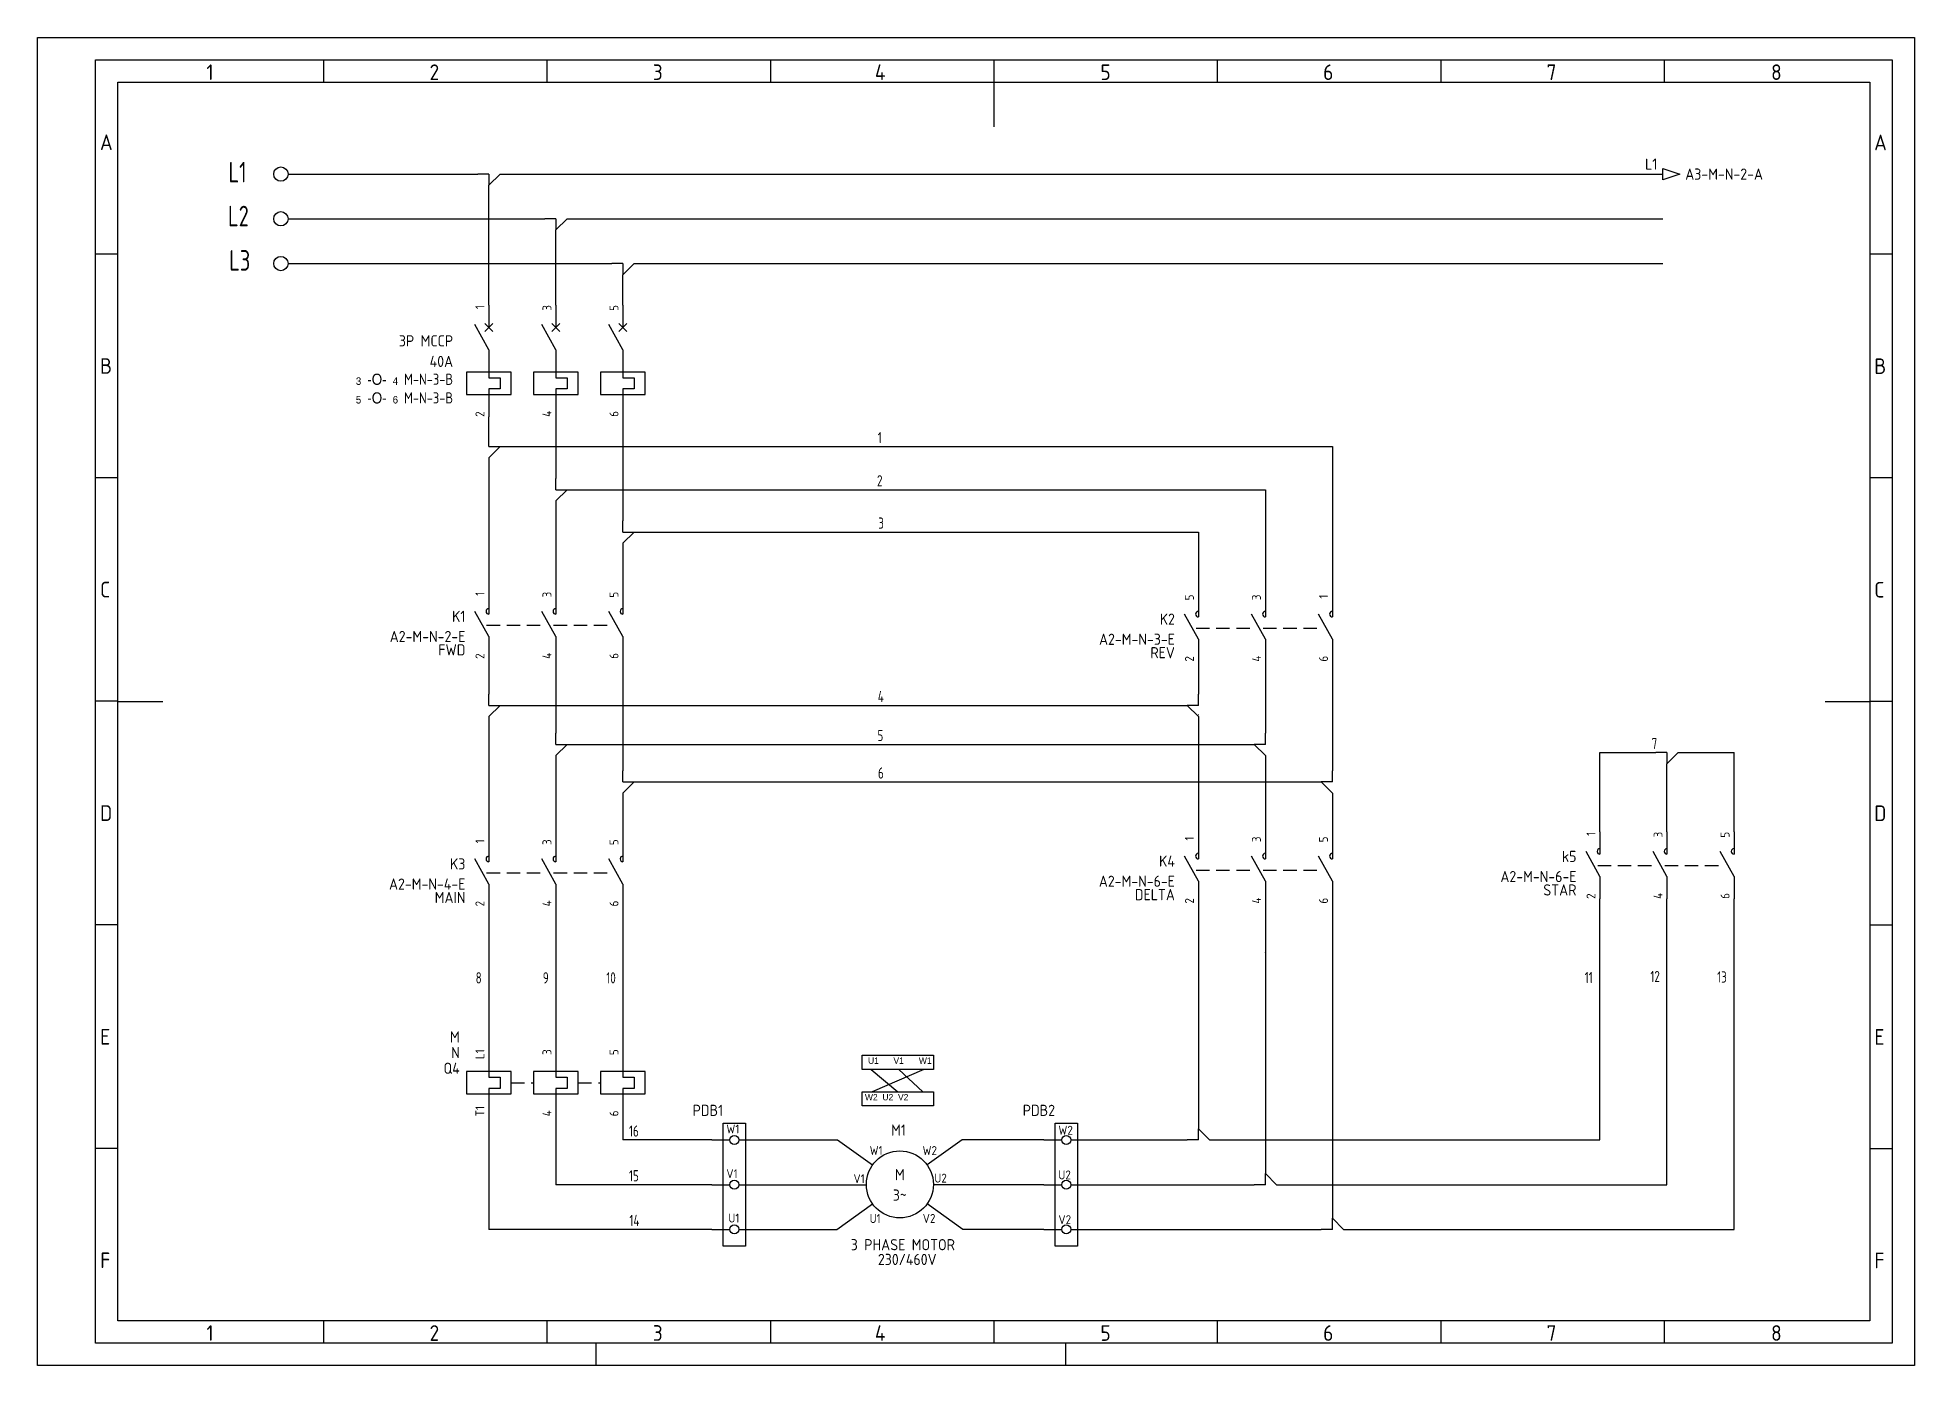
# Model space of a CAD drawing. Header units: millimetres. Extents: x 0 to 420, y 0 to 297.
import ezdxf
from ezdxf.enums import TextEntityAlignment as Align

# ---------------------------------------------------------------- set-up
doc = ezdxf.new("R2010")
doc.units = ezdxf.units.MM
doc.header["$LTSCALE"] = 6
doc.linetypes.add('DASHED', pattern=[0.75, 0.5, -0.25])
for name, color, linetype in [('035', 5, 'Continuous'), ('07', 7, 'Continuous'), ('DESC', 1, 'Continuous'), ('DESCCHILD', 20, 'Continuous'), ('LINK', 9, 'DASHED'), ('LOC', 8, 'Continuous'), ('MISC', 2, 'Continuous'), ('RED_2.5mm^2', 1, 'Continuous'), ('SYMS', 7, 'Continuous'), ('TAGS', 51, 'Continuous'), ('TERMS', 4, 'Continuous'), ('WIREFIXED', 130, 'Continuous'), ('WIRENO', 70, 'Continuous'), ('WIREREF', 61, 'Continuous'), ('XREF', 7, 'Continuous'), ('XREFCHILD', 134, 'Continuous')]:
    doc.layers.add(name, color=color, linetype=linetype)
doc.styles.add('ISO Proportional', font='isocp.shx')
doc.styles.add('WD_IEC', font='isocp2.shx', dxfattribs={"width": 0.9, "height": 4})

# ---------------------------------------------------------------- blocks, each defined once
blk = doc.blocks.new('IEC_border_a3')
at = {"layer": '035'}
for p, q in [((64, 292), (64, 287)), ((114, 292), (114, 287)), ((164, 292), (164, 287)), ((214, 292), (214, 287)), ((264, 292), (264, 287)), ((314, 292), (314, 287)), ((364, 292), (364, 287)), ((17.97, 248.58), (12.98, 248.58)), ((414.97, 248.54), (409.98, 248.54)), ((17.98, 198.54), (13, 198.54)), ((414.98, 198.5), (410, 198.5)), ((17.98, 148.54), (13, 148.54)), ((414.98, 148.5), (410, 148.5)), ((17.98, 98.54), (13, 98.54)), ((414.98, 98.5), (410, 98.5)), ((18, 48.5), (13.02, 48.5)), ((415, 48.46), (410.02, 48.46)), ((64, 10), (64, 5)), ((114, 10), (114, 5)), ((164, 10), (164, 5)), ((214, 10), (214, 5)), ((264, 10), (264, 5)), ((314, 10), (314, 5)), ((364, 10), (364, 5)), ((125, 0), (125, 5)), ((230, 5), (230, 0))]:
    blk.add_line(p, q, dxfattribs=at)
for points in [[(0, 297), (420, 297), (420, 0), (0, 0)], [(18, 287), (410, 287), (410, 10), (18, 10)]]:
    blk.add_lwpolyline(points, close=True, dxfattribs=at)
at = {"layer": '07'}
for p, q in [((214, 287), (214, 277)), ((18, 148.5), (28, 148.5)), ((400, 148.5), (410, 148.5))]:
    blk.add_line(p, q, dxfattribs=at)
blk.add_lwpolyline([(13, 292), (415, 292), (415, 5), (13, 5)], close=True, dxfattribs=at)
at = {"layer": '035', "style": 'ISO Proportional'}
for s, p in [('1', (37.81, 287.5)), ('2', (87.73, 287.5)), ('3', (137.68, 287.5)), ('4', (187.38, 287.5)), ('5', (237.84, 287.5)), ('6', (287.69, 287.5)), ('7', (337.67, 287.5)), ('8', (387.92, 287.5)), ('A', (13.98, 271.83)), ('A', (410.98, 271.79)), ('B', (14, 221.79)), ('B', (411, 221.75)), ('C', (14, 171.79)), ('C', (411, 171.75)), ('D', (14, 121.79)), ('D', (411, 121.75)), ('E', (14.02, 71.75)), ('E', (411.02, 71.72)), ('F', (14.02, 21.75)), ('F', (411.02, 21.72)), ('1', (37.81, 5.5)), ('2', (87.73, 5.5)), ('3', (137.68, 5.5)), ('4', (187.38, 5.5)), ('5', (237.84, 5.5)), ('6', (287.69, 5.5)), ('7', (337.67, 5.5)), ('8', (387.92, 5.5))]:
    blk.add_text(s, height=3.5, dxfattribs=at).set_placement(p)
blk = doc.blocks.new('VOL1')
for p, q in [((0, 7.5), (0, 1.25)), ((-5, 2.5), (-5, -2.5)), ((5, 2.5), (-5, 2.5)), ((0, 1.25), (2.5, 1.25)), ((2.5, 1.25), (2.5, -1.25)), ((5, -2.5), (5, 2.5)), ((-5, -2.5), (5, -2.5)), ((0, -1.25), (0, -7.5)), ((2.5, -1.25), (0, -1.25))]:
    blk.add_line(p, q)
at = {"style": 'WD_IEC'}
for tag, p in [('INST', (-6.5, 9)), ('TAG1', (-6.5, 2)), ('LOC', (-6.5, 5.5)), ('RATING1', (-6.5, -2.5)), ('XREF', (-6.5, -6.5)), ('DESC1', (-6.5, -10.35)), ('DESC2', (-6.5, -13.85)), ('DESC3', (-6.5, -17.35))]:
    blk.add_attdef(tag, text='', height=2.5, dxfattribs=at).set_placement(p, align=Align.RIGHT)
blk.add_attdef('TERM01', text='', height=2, rotation=90, dxfattribs=at).set_placement((-1, 7.5), align=Align.RIGHT)
at = {"style": 'WD_IEC', "flags": 1}
for tag, p, height in [('X2TERM01', (0, 7.5), 0.32), ('MFG', (2.75, 6.5), 1.5), ('CAT', (2.75, 4), 1.5), ('X4LINK', (-5, 0), 0.32), ('X1LINK', (5, 0), 0.32), ('ASSYCODE', (1, -4), 1), ('X8TERM02', (0, -7.5), 0.32), ('FAMILY', (1, -5.5), 1), ('CATDESC', (1, -7), 1)]:
    blk.add_attdef(tag, p, '', height=height, dxfattribs=at)
at = {"style": 'WD_IEC'}
blk.add_attdef('TERM02', (-1, -7.5), '', height=2, rotation=90, dxfattribs=at)
blk = doc.blocks.new('VOL2')
for p, q in [((0, 7.5), (0, 1.25)), ((-5, 2.5), (-5, -2.5)), ((5, 2.5), (-5, 2.5)), ((0, 1.25), (2.5, 1.25)), ((2.5, 1.25), (2.5, -1.25)), ((5, -2.5), (5, 2.5)), ((-5, -2.5), (5, -2.5)), ((0, -1.25), (0, -7.5)), ((2.5, -1.25), (0, -1.25))]:
    blk.add_line(p, q)
at = {"style": 'WD_IEC'}
for tag, p in [('INST', (-6.5, 9)), ('TAG2', (-6.5, 2)), ('LOC', (-6.5, 5.5)), ('RATING1', (-6.5, -2.5)), ('XREF', (-6.5, -6.5)), ('DESC1', (-6.5, -10.35)), ('DESC2', (-6.5, -13.85)), ('DESC3', (-6.5, -17.35))]:
    blk.add_attdef(tag, text='', height=2.5, dxfattribs=at).set_placement(p, align=Align.RIGHT)
blk.add_attdef('TERM01', text='', height=2, rotation=90, dxfattribs=at).set_placement((-1, 7.5), align=Align.RIGHT)
at = {"style": 'WD_IEC', "flags": 1}
for tag, p, height in [('X2TERM01', (0, 7.5), 0.32), ('X4LINK', (-5, 0), 0.32), ('X1LINK', (5, 0), 0.32), ('X8TERM02', (0, -7.5), 0.32), ('FAMILY', (1, -5.5), 1)]:
    blk.add_attdef(tag, p, '', height=height, dxfattribs=at)
at = {"style": 'WD_IEC'}
blk.add_attdef('TERM02', (-1, -7.5), '', height=2, rotation=90, dxfattribs=at)
blk = doc.blocks.new('VCB11TH')
for p, q in [((0, 7.5), (0, 2.5)), ((0, -2.5), (-3.12, 3.12)), ((-0.88, 3.38), (0.88, 1.62)), ((-0.88, 1.62), (0.88, 3.38)), ((0, -2.5), (0, -8.75)), ((0, -8.75), (2.5, -8.75)), ((0, -11.25), (0, -12.5)), ((2.5, -11.25), (0, -11.25)), ((0, -12.5), (0, -17.5)), ((2.5, -8.75), (2.5, -11.25))]:
    blk.add_line(p, q)
blk.add_lwpolyline([(-5, -7.5), (-5, -12.5), (5, -12.5), (5, -7.5)], close=True)
at = {"style": 'WD_IEC'}
for tag, p in [('INST', (-8, 5.25)), ('LOC', (-8, 1.75)), ('TAG1', (-8, -1.75)), ('RATING1', (-8, -6.35)), ('DESC1', (-8, -14.35)), ('DESC2', (-8, -17.85)), ('DESC3', (-8, -21.35))]:
    blk.add_attdef(tag, text='', height=2.5, dxfattribs=at).set_placement(p, align=Align.RIGHT)
blk.add_attdef('TERM01', text='', height=2, rotation=90, dxfattribs=at).set_placement((-1, 7.5), align=Align.RIGHT)
at = {"style": 'WD_IEC', "flags": 1}
for tag, p, height in [('X2TERM01', (0, 7.5), 0.32), ('MFG', (2.75, 6.5), 1.5), ('CAT', (2.75, 4), 1.5), ('X4LINK', (-2, 0), 0.32), ('X1LINK', (-0.5, 0), 0.32), ('COMMON', (-3.75, -8.75), 1), ('ASSYCODE', (1, -14), 1), ('FAMILY', (1, -15.5), 1), ('CATDESC', (1, -17), 1), ('X8TERM02', (0, -17.5), 0.32)]:
    blk.add_attdef(tag, p, '', height=height, dxfattribs=at)
at = {"lineweight": 15, "style": 'WD_IEC'}
blk.add_attdef('XREF', text='', height=2.5, dxfattribs=at).set_placement((-8, -10.35), align=Align.RIGHT)
at = {"style": 'WD_IEC'}
blk.add_attdef('TERM02', (-1, -17.5), '', height=2, rotation=90, dxfattribs=at)
blk = doc.blocks.new('VCB21TH')
for p, q in [((0, 7.5), (0, 2.5)), ((0, -2.5), (-3.12, 3.12)), ((-0.88, 3.38), (0.88, 1.62)), ((-0.88, 1.62), (0.88, 3.38)), ((0, -2.5), (0, -8.75)), ((0, -8.75), (2.5, -8.75)), ((0, -11.25), (0, -12.5)), ((2.5, -11.25), (0, -11.25)), ((0, -12.5), (0, -17.5)), ((2.5, -8.75), (2.5, -11.25))]:
    blk.add_line(p, q)
blk.add_lwpolyline([(-5, -7.5), (-5, -12.5), (5, -12.5), (5, -7.5)], close=True)
at = {"style": 'WD_IEC'}
for tag, p in [('INST', (-8, 5.25)), ('LOC', (-8, 1.75)), ('TAG2', (-8, -1.75)), ('DESC1', (-8, -14.35)), ('DESC2', (-8, -17.85)), ('DESC3', (-8, -21.35))]:
    blk.add_attdef(tag, text='', height=2.5, dxfattribs=at).set_placement(p, align=Align.RIGHT)
blk.add_attdef('TERM01', text='', height=2, rotation=90, dxfattribs=at).set_placement((-1, 7.5), align=Align.RIGHT)
at = {"style": 'WD_IEC', "flags": 1}
for tag, p, height in [('X2TERM01', (0, 7.5), 0.32), ('X4LINK', (-2, 0), 0.32), ('X1LINK', (-0.5, 0), 0.32), ('CONTACT', (-5, -7.5), 1), ('FAMILY', (1, -15.5), 1), ('X8TERM02', (0, -17.5), 0.32)]:
    blk.add_attdef(tag, p, '', height=height, dxfattribs=at)
blk.add_attdef('RATING1', text='', height=2.5, dxfattribs=at).set_placement((-8, -6.35), align=Align.RIGHT)
at = {"lineweight": 15, "style": 'WD_IEC'}
blk.add_attdef('XREF', text='', height=2.5, dxfattribs=at).set_placement((-8, -10.35), align=Align.RIGHT)
at = {"style": 'WD_IEC'}
blk.add_attdef('TERM02', (-1, -17.5), '', height=2, rotation=90, dxfattribs=at)
blk = doc.blocks.new('HDB1308')
for p, q in [((-5, 0), (-1, 0)), ((1, 0), (5, 0)), ((-5, -10), (-1, -10)), ((1, -10), (5, -10)), ((-5, -20), (-1, -20)), ((1, -20), (5, -20))]:
    blk.add_line(p, q)
blk.add_lwpolyline([(-2.5, -23.75), (-2.5, 3.75), (2.5, 3.75), (2.5, -23.75)], close=True)
for centre in [(0, 0), (0, -10), (0, -20)]:
    blk.add_circle(centre, 1)
at = {"style": 'WD_IEC'}
for tag, p in [('INST', (-2.5, 12.375)), ('LOC', (-2.5, 8.875)), ('TAG1', (-2.5, 5.375)), ('XREF', (-2.5, -28.75)), ('DESC1', (-2.5, -32.75)), ('DESC3', (-2.5, -39.75)), ('DESC2', (-2.5, -36.25))]:
    blk.add_attdef(tag, text='', height=2.5, dxfattribs=at).set_placement(p, align=Align.RIGHT)
for tag, p in [('TERM03', (0, 2)), ('TERM02', (0, -8)), ('TERM01', (0, -18))]:
    blk.add_attdef(tag, text='', height=2, rotation=90, dxfattribs=at).set_placement(p, align=Align.MIDDLE_LEFT)
for tag, p, height, flags in [('MFG', (3.75, 3.25), 1.5, 9), ('X4TERM03', (-5, 0), 0.32, 1), ('CAT', (3.75, 0.75), 1.5, 9), ('X1TERM03', (5, 0), 0.32, 1), ('X4TERM02', (-5, -10), 0.32, 1), ('X1TERM02', (5, -10), 0.32, 1), ('X4TERM01', (-5, -20), 0.32, 1), ('X1TERM01', (5, -20), 0.32, 1), ('ASSYCODE', (3.5, -22.75), 1, 1), ('FAMILY', (3.5, -24.25), 1, 1), ('CATDESC', (3.5, -25.75), 1, 1)]:
    blk.add_attdef(tag, p, '', height=height, dxfattribs=dict(at, flags=flags))
at = {"style": 'WD_IEC', "flags": 1}
for tag, p in [('X1TERM01', (0, 1)), ('X8TERM01', (0, -21))]:
    blk.add_attdef(tag, p, '', height=0.32, rotation=90, dxfattribs=at)
blk = doc.blocks.new('HT0_812')
for p, q in [((0, 0), (0, 2.5)), ((0, 0), (2.5, 0)), ((2.5, 0), (0, -2.5))]:
    blk.add_line(p, q)
at = {"style": 'WD_IEC', "flags": 1}
for tag, p in [('X2TERM01', (0, 2.5)), ('WDWSEQ', (1.92, 1.22)), ('X1TERM01', (2.5, 0)), ('X8TERM01', (0, -2.5))]:
    blk.add_attdef(tag, p, '', height=0.4, dxfattribs=at)
blk = doc.blocks.new('HMO1M11')
blk.add_circle((0, 0), 7.5)
at = {"style": 'WD_IEC'}
for tag, height, p in [('INST', 2.5, (-2.01, 16.99)), ('TAG1', 2.5, (-2.01, 10.99)), ('LOC', 2.5, (-2.01, 13.99)), ('TERM04', 2, (8.31, 6.57)), ('TERM02', 2, (-7.86, 0.28)), ('TERM06', 2, (7.96, -8.61)), ('RATING1', 2.5, (-0.74, -13.01)), ('DESC1', 2.5, (-0.74, -19.01)), ('DESC2', 2.5, (-0.74, -22.01)), ('DESC3', 2.5, (-0.74, -25.01))]:
    blk.add_attdef(tag, text='', height=height, dxfattribs=at).set_placement(p, align=Align.RIGHT)
for tag, p in [('TERM01', (-6.76, 6.6)), ('TERM05', (7.73, 0.4)), ('TERM03', (-6.76, -8.64))]:
    blk.add_attdef(tag, p, '', height=2, dxfattribs=at)
at = {"style": 'WD_IEC', "flags": 1}
for tag, p, height in [('X0TERM01', (-6.11, 4.35), 0.32), ('X2LINK', (0, 7.5), 0.32), ('X0TERM04', (6.11, 4.35), 0.32), ('MFG', (8.88, 5.74), 1.5), ('CAT', (8.88, 3.24), 1.5), ('X4TERM02', (-7.5, 0), 0.32), ('X1TERM05', (7.5, 0), 0.32), ('X0TERM03', (-6.11, -4.36), 0.32), ('X0TERM06', (6.11, -4.36), 0.32), ('ASSYCODE', (8.78, -4.01), 1), ('X8LINK', (0, -7.5), 0.32), ('FAMILY', (8.78, -5.51), 1), ('CATDESC', (8.78, -7.01), 1)]:
    blk.add_attdef(tag, p, '', height=height, dxfattribs=at)
at = {"style": 'WD_IEC'}
for tag, p in [('M', (0, 0.94)), ('3~', (-0.02, -3.64))]:
    blk.add_attdef(tag, text='', height=2.5, dxfattribs=at).set_placement(p, align=Align.CENTER)
at = {"lineweight": 15, "style": 'WD_IEC'}
blk.add_attdef('XREF', text='', height=2.5, dxfattribs=at).set_placement((-0.74, -16.01), align=Align.RIGHT)
at = {"style": 'WD_IEC', "width": 0.9}
blk.add_attdef('WDTAGALT', text='', height=2.5, dxfattribs=at).set_placement((-0.74, -28.01), align=Align.RIGHT)
blk = doc.blocks.new('HT0_842')
for p, q in [((0, 0), (-2.5, 0)), ((-2.5, 0), (0, -2.5)), ((0, 0), (0, 2.5))]:
    blk.add_line(p, q)
at = {"style": 'WD_IEC', "flags": 1}
for tag, p in [('WDWSEQ', (-3.63, 0.94)), ('X4TERM01', (-2.5, 0)), ('X2TERM01', (0, 2.5)), ('X8TERM01', (0, -2.5))]:
    blk.add_attdef(tag, p, '', height=0.4, dxfattribs=at)
blk = doc.blocks.new('HT0_184')
for p, q in [((0, 0), (-2.5, 0)), ((0, 0), (0, -2.5)), ((0, -2.5), (2.5, 0))]:
    blk.add_line(p, q)
at = {"style": 'WD_IEC', "flags": 1}
for tag, p in [('X4TERM01', (-2.5, 0)), ('X1TERM01', (2.5, 0)), ('X8TERM01', (0, -2.5)), ('WDWSEQ', (1.53, -1.26))]:
    blk.add_attdef(tag, p, '', height=0.4, dxfattribs=at)
blk = doc.blocks.new('HT0_124')
for p, q in [((0, 0), (-2.5, 0)), ((0, 0), (0, 2.5)), ((0, 2.5), (2.5, 0))]:
    blk.add_line(p, q)
at = {"style": 'WD_IEC', "flags": 1}
for tag, p in [('X4TERM01', (-2.5, 0)), ('X2TERM01', (0, 2.5)), ('WDWSEQ', (1.6, 1.48)), ('X1TERM01', (2.5, 0))]:
    blk.add_attdef(tag, p, '', height=0.4, dxfattribs=at)
blk = doc.blocks.new('HT0_02')
blk.add_circle((0, 0), 1.25)
at = {"style": 'WD_IEC', "flags": 1}
for tag, p in [('X4TERM01', (-1.25, 0)), ('X2TERM01', (0, 1.25)), ('X1TERM01', (1.25, 0)), ('X8TERM01', (0, -1.25))]:
    blk.add_attdef(tag, p, '', height=0.32, dxfattribs=at)
blk = doc.blocks.new('WD_WNH')
at = {"linetype": 'Continuous', "style": 'WD_IEC', "width": 0.8}
blk.add_attdef('WIRENO', text='', height=2.5, dxfattribs=at).set_placement((0, 0.75), align=Align.CENTER)
at = {"style": 'WD_IEC', "flags": 1}
for tag, p in [('W08USER', (0, 0.375)), ('W04USER', (0, 0.875)), ('W05USER', (0, 0.75)), ('W09USER', (0, 0.25)), ('W03USER', (0, 1)), ('W06USER', (0, 0.625)), ('W07USER', (0, 0.5)), ('W02USER', (0, 1.125)), ('W01USER', (0, 1.25)), ('W10USER', (0, 0.125))]:
    blk.add_attdef(tag, text='', height=0.08, dxfattribs=at).set_placement(p, align=Align.CENTER)
blk = doc.blocks.new('HA1S1')
blk.add_lwpolyline([(0, 1.25), (3.75, 0), (0, -1.25)], close=True)
at = {"style": 'WD_IEC'}
for tag, height, flags, p in [('WIRENO', 2.5, 8, (-1.25, 1)), ('SIGCODE', 1, 1, (5, 1.8))]:
    blk.add_attdef(tag, text='', height=height, dxfattribs=dict(at, flags=flags)).set_placement(p, align=Align.RIGHT)
at = {"style": 'WD_IEC', "flags": 1}
blk.add_attdef('X4TERM01', (0, 0), '', height=0.32, dxfattribs=at)
at = {"style": 'WD_IEC'}
blk.add_attdef('XREF', text='', height=2.5, dxfattribs=at).set_placement((5, 0), align=Align.MIDDLE_LEFT)
blk.add_attdef('DESC1', text='', height=2.5, dxfattribs=at).set_placement((-1.25, -1), align=Align.TOP_RIGHT)
blk = doc.blocks.new('VMS21P')
for p, q in [((0, 7.5), (0, 2.5)), ((0, -2.5), (-3.12, 3.12)), ((0, -2.5), (0, -7.5))]:
    blk.add_line(p, q)
blk.add_arc((0, 3.12), 0.625, 90, 270)
at = {"style": 'WD_IEC'}
for tag, p in [('INST', (-5.25, 6.75)), ('LOC', (-5.25, 3.75)), ('TAG2', (-5.25, 0.75)), ('XREF', (-5.25, -3.75)), ('DESC2', (-5.25, -9.75)), ('DESC1', (-5.25, -6.75)), ('DESC3', (-5.25, -12.75))]:
    blk.add_attdef(tag, text='', height=2.5, dxfattribs=at).set_placement(p, align=Align.RIGHT)
blk.add_attdef('TERM01', text='', height=2, rotation=90, dxfattribs=at).set_placement((-1, 7.5), align=Align.RIGHT)
at = {"style": 'WD_IEC', "flags": 1}
for tag, p, height in [('X2TERM01', (0, 7.5), 0.32), ('X4LINK', (-2.91, 0), 0.32), ('X1LINK', (-0.5, 0), 0.32), ('CONTACT', (4, -3.5), 1), ('FAMILY', (4, -5), 1), ('X8TERM02', (0, -7.5), 0.32)]:
    blk.add_attdef(tag, p, '', height=height, dxfattribs=at)
at = {"style": 'WD_IEC'}
blk.add_attdef('TERM02', (-1, -7.5), '', height=2, rotation=90, dxfattribs=at)
blk = doc.blocks.new('WD_WNV')
at = {"linetype": 'Continuous', "style": 'WD_IEC', "width": 0.8}
blk.add_attdef('WIRENO', text='', height=2.5, dxfattribs=at).set_placement((-1.6, 0), align=Align.MIDDLE_RIGHT)
at = {"style": 'WD_IEC', "flags": 1}
for tag, p in [('W08USER', (-1, 0.375)), ('W04USER', (-1, 0.875)), ('W05USER', (-1, 0.75)), ('W09USER', (-1, 0.25)), ('W03USER', (-1, 1)), ('W06USER', (-1, 0.625)), ('W07USER', (-1, 0.5)), ('W02USER', (-1, 1.125)), ('W01USER', (-1, 1.25)), ('W10USER', (-1, 0.125))]:
    blk.add_attdef(tag, text='', height=0.08, dxfattribs=at).set_placement(p, align=Align.CENTER)

msp = doc.modelspace()

# ---------------------------------------------------------------- linework, layer by layer
for p, q in [((186.51, 66.21), (192.53, 61.23)), ((198.29, 66.21), (186.74, 61.23)), ((192.74, 66.21), (198.12, 61.23))]:
    msp.add_line(p, q)
for points in [[(184.55, 69.4), (200.51, 69.4), (200.51, 66.21), (184.55, 66.21)], [(184.55, 61.23), (200.51, 61.23), (200.51, 58.05), (184.55, 58.05)]]:
    msp.add_lwpolyline(points, close=True)
at = {"layer": 'LINK'}
for points in [[(100.49, 165.54), (113.07, 165.54)], [(115.49, 165.54), (128.07, 165.54)], [(259.26, 164.92), (271.85, 164.92)], [(274.26, 164.92), (286.85, 164.92)], [(100.49, 110.17), (113.07, 110.17)], [(115.49, 110.17), (128.07, 110.17)], [(259.26, 110.8), (271.85, 110.8)], [(274.26, 110.8), (286.85, 110.8)], [(349.12, 111.85), (361.71, 111.85)], [(364.12, 111.85), (376.71, 111.85)], [(105.99, 63.22), (110.99, 63.22)], [(120.99, 63.22), (125.99, 63.22)]]:
    msp.add_lwpolyline(points, dxfattribs=at)
at = {"layer": 'RED_2.5mm^2'}
for p, q in [((56.06, 266.46), (98.49, 266.46)), ((103.49, 266.46), (363.71, 266.46)), ((100.99, 256.51), (100.99, 263.96)), ((56.06, 256.46), (113.49, 256.46)), ((100.99, 246.51), (100.99, 256.41)), ((118.49, 256.46), (363.71, 256.46)), ((115.99, 246.51), (115.99, 253.96)), ((56.06, 246.46), (128.49, 246.46)), ((100.99, 237.17), (100.99, 246.41)), ((115.99, 237.17), (115.99, 246.41)), ((130.99, 237.17), (130.99, 243.96)), ((133.49, 246.46), (363.71, 246.46)), ((100.99, 208.02), (100.99, 212.17)), ((115.99, 212.17), (115.99, 198.37)), ((130.99, 212.17), (130.99, 188.91)), ((100.99, 203.02), (100.99, 173.04)), ((103.49, 205.52), (115.94, 205.52)), ((116.04, 205.52), (130.94, 205.52)), ((131.04, 205.52), (289.76, 205.52)), ((289.76, 205.52), (289.76, 172.42)), ((115.99, 193.37), (115.99, 173.04)), ((118.49, 195.87), (274.76, 195.87)), ((274.76, 195.87), (274.76, 172.42)), ((133.49, 186.41), (259.76, 186.41)), ((259.76, 186.41), (259.76, 172.42)), ((130.99, 183.91), (130.99, 173.04)), ((100.99, 158.04), (100.99, 150.12)), ((115.99, 158.04), (115.99, 141.39)), ((130.99, 158.04), (130.99, 133.01)), ((259.76, 157.42), (259.76, 150.12)), ((274.76, 157.42), (274.76, 141.39)), ((289.76, 157.42), (289.76, 133.01)), ((103.49, 147.62), (257.26, 147.62)), ((100.99, 145.12), (100.99, 117.67)), ((259.76, 145.12), (259.76, 118.3)), ((118.49, 138.89), (130.94, 138.89)), ((131.04, 138.89), (259.71, 138.89)), ((259.81, 138.89), (272.26, 138.89)), ((115.99, 136.39), (115.99, 117.67)), ((274.76, 136.39), (274.76, 118.3)), ((349.62, 137.08), (362.12, 137.08)), ((349.62, 119.35), (349.62, 137.08)), ((364.62, 119.35), (364.62, 134.58)), ((367.12, 137.08), (379.62, 137.08)), ((379.62, 119.35), (379.62, 137.08)), ((133.49, 130.51), (259.71, 130.51)), ((259.81, 130.51), (274.71, 130.51)), ((274.81, 130.51), (287.26, 130.51)), ((130.99, 128.01), (130.99, 117.67)), ((289.76, 128.01), (289.76, 118.3)), ((100.99, 102.67), (100.99, 70.72)), ((115.99, 102.67), (115.99, 70.72)), ((130.99, 102.67), (130.99, 70.72)), ((259.76, 103.3), (259.76, 52.93)), ((274.76, 103.3), (274.76, 42.93)), ((289.76, 103.3), (289.76, 32.93)), ((349.62, 50.43), (349.62, 104.35)), ((364.62, 40.43), (364.62, 104.35)), ((379.62, 30.43), (379.62, 104.35)), ((100.99, 55.72), (100.99, 30.43)), ((115.99, 55.72), (115.99, 40.43)), ((130.99, 55.72), (130.99, 50.43)), ((150.92, 50.43), (130.99, 50.43)), ((160.92, 50.43), (179.01, 50.43)), ((179.01, 50.43), (186.85, 44.85)), ((206.9, 50.43), (199.06, 44.85)), ((225.19, 50.43), (206.9, 50.43)), ((235.19, 50.43), (257.26, 50.43)), ((262.26, 50.43), (274.71, 50.43)), ((274.81, 50.43), (289.71, 50.43)), ((289.81, 50.43), (349.62, 50.43)), ((150.92, 40.43), (115.99, 40.43)), ((160.92, 40.43), (185.46, 40.43)), ((225.19, 40.43), (200.46, 40.43)), ((235.19, 40.43), (272.26, 40.43)), ((277.26, 40.43), (289.71, 40.43)), ((289.81, 40.43), (364.62, 40.43)), ((178.86, 30.43), (186.85, 36.14)), ((207.06, 30.43), (199.06, 36.14)), ((150.92, 30.43), (100.99, 30.43)), ((160.92, 30.43), (178.86, 30.43)), ((225.19, 30.43), (207.06, 30.43)), ((235.19, 30.43), (287.26, 30.43)), ((292.26, 30.43), (379.62, 30.43))]:
    msp.add_line(p, q, dxfattribs=at)
for centre, start, end in [((100.99, 256.46), 90, 270), ((100.99, 246.46), 90, 270), ((115.99, 246.46), 90, 270), ((115.99, 205.52), 0, 180), ((130.99, 205.52), 0, 180), ((115.99, 196.41), 0, 180), ((130.99, 196.41), 0, 180), ((130.99, 191.41), 0, 180), ((259.76, 145.5), 0, 180), ((130.99, 138.89), 0, 180), ((259.76, 138.89), 0, 180), ((259.76, 130.51), 0, 180), ((274.76, 130.51), 0, 180), ((274.76, 92.38), 0, 180), ((274.76, 50.43), 0, 180), ((289.76, 50.43), 0, 180), ((289.76, 40.43), 0, 180), ((349.62, 40.43), 90, 270)]:
    msp.add_arc(centre, 0.05, start, end, dxfattribs=at)

# ---------------------------------------------------------------- block references
msp.add_blockref('IEC_border_a3', (0, 0))
for name, p in [('HT0_184', (100.99, 266.46)), ('HT0_184', (115.99, 256.46)), ('HT0_184', (130.99, 246.46)), ('HT0_812', (100.99, 205.52)), ('HT0_812', (115.99, 195.87)), ('HT0_812', (130.99, 186.41)), ('HT0_812', (100.99, 147.62)), ('HT0_842', (259.76, 147.62)), ('HT0_812', (115.99, 138.89)), ('HT0_842', (274.76, 138.89)), ('HT0_184', (364.62, 137.08)), ('HT0_812', (130.99, 130.51)), ('HT0_842', (289.76, 130.51)), ('HT0_124', (259.76, 50.43)), ('HT0_124', (274.76, 40.43)), ('HT0_124', (289.76, 30.43))]:
    msp.add_blockref(name, p, dxfattribs=at)
at = {"layer": 'SYMS'}
ref = msp.add_blockref('HA1S1', (363.71, 266.46), dxfattribs=at)
ref.add_attrib('XREF', 'A3-M-N-2-A', dxfattribs={"layer": 'XREF', "height": 2.5, "style": 'WD_IEC'}).set_placement((368.71, 266.46), align=Align.MIDDLE_LEFT)
ref.add_attrib('WIRENO', 'L1', dxfattribs={"layer": 'WIREREF', "height": 2.5, "style": 'WD_IEC', "flags": 8}).set_placement((362.46, 267.46), align=Align.RIGHT)
at = {"layer": 'SYMS', "xscale": 1.284700388125908, "yscale": 1.284700388125908, "zscale": 1.284700388125908}
for p in [(54.45, 266.46), (54.45, 256.46), (54.45, 246.46)]:
    msp.add_blockref('HT0_02', p, dxfattribs=at)
at = {"layer": 'SYMS'}
ref = msp.add_blockref('VCB11TH', (100.99, 229.67), dxfattribs=at)
ref.add_attrib('TERM02', '2', (99.99, 212.17), dxfattribs={"layer": 'TERMS', "height": 2, "rotation": 90, "style": 'WD_IEC'})
ref.add_attrib('TERM01', '1', dxfattribs={"layer": 'TERMS', "height": 2, "rotation": 90, "style": 'WD_IEC'}).set_placement((99.99, 237.17), align=Align.RIGHT)
ref.add_attrib('RATING1', '40A', dxfattribs={"layer": 'MISC', "height": 2.5, "style": 'WD_IEC'}).set_placement((92.99, 223.32), align=Align.RIGHT)
ref.add_attrib('TAG1', '3P MCCP', dxfattribs={"layer": 'TAGS', "height": 2.5, "style": 'WD_IEC'}).set_placement((92.99, 227.92), align=Align.RIGHT)
ref = msp.add_blockref('VCB21TH', (115.99, 229.67), dxfattribs=at)
ref.add_attrib('TERM02', '4', (114.99, 212.17), dxfattribs={"layer": 'TERMS', "height": 2, "rotation": 90, "style": 'WD_IEC'})
ref.add_attrib('TERM01', '3', dxfattribs={"layer": 'TERMS', "height": 2, "rotation": 90, "style": 'WD_IEC'}).set_placement((114.99, 237.17), align=Align.RIGHT)
ref = msp.add_blockref('VCB21TH', (130.99, 229.67), dxfattribs=at)
ref.add_attrib('TERM02', '6', (129.99, 212.17), dxfattribs={"layer": 'TERMS', "height": 2, "rotation": 90, "style": 'WD_IEC'})
ref.add_attrib('TERM01', '5', dxfattribs={"layer": 'TERMS', "height": 2, "rotation": 90, "style": 'WD_IEC'}).set_placement((129.99, 237.17), align=Align.RIGHT)
ref = msp.add_blockref('VMS21P', (100.99, 165.54), dxfattribs=at)
ref.add_attrib('TERM02', '2', (99.99, 158.04), dxfattribs={"layer": 'TERMS', "height": 2, "rotation": 90, "style": 'WD_IEC'})
ref.add_attrib('TERM01', '1', dxfattribs={"layer": 'TERMS', "height": 2, "rotation": 90, "style": 'WD_IEC'}).set_placement((99.99, 173.04), align=Align.RIGHT)
ref.add_attrib('XREF', 'A2-M-N-2-E', dxfattribs={"layer": 'XREFCHILD', "height": 2.5, "style": 'WD_IEC'}).set_placement((95.74, 161.79), align=Align.RIGHT)
ref.add_attrib('DESC1', 'FWD', dxfattribs={"layer": 'DESCCHILD', "height": 2.5, "style": 'WD_IEC'}).set_placement((95.74, 158.79), align=Align.RIGHT)
ref.add_attrib('TAG2', 'K1', dxfattribs={"layer": 'TAGS', "height": 2.5, "style": 'WD_IEC'}).set_placement((95.74, 166.29), align=Align.RIGHT)
ref = msp.add_blockref('VMS21P', (115.99, 165.54), dxfattribs=at)
ref.add_attrib('TERM02', '4', (114.99, 158.04), dxfattribs={"layer": 'TERMS', "height": 2, "rotation": 90, "style": 'WD_IEC'})
ref.add_attrib('TERM01', '3', dxfattribs={"layer": 'TERMS', "height": 2, "rotation": 90, "style": 'WD_IEC'}).set_placement((114.99, 173.04), align=Align.RIGHT)
ref = msp.add_blockref('VMS21P', (130.99, 165.54), dxfattribs=at)
ref.add_attrib('TERM02', '6', (129.99, 158.04), dxfattribs={"layer": 'TERMS', "height": 2, "rotation": 90, "style": 'WD_IEC'})
ref.add_attrib('TERM01', '5', dxfattribs={"layer": 'TERMS', "height": 2, "rotation": 90, "style": 'WD_IEC'}).set_placement((129.99, 173.04), align=Align.RIGHT)
ref = msp.add_blockref('VMS21P', (259.76, 164.92), dxfattribs=at)
ref.add_attrib('TERM02', '2', (258.76, 157.42), dxfattribs={"layer": 'TERMS', "height": 2, "rotation": 90, "style": 'WD_IEC'})
ref.add_attrib('TERM01', '5', dxfattribs={"layer": 'TERMS', "height": 2, "rotation": 90, "style": 'WD_IEC'}).set_placement((258.76, 172.42), align=Align.RIGHT)
ref.add_attrib('XREF', 'A2-M-N-3-E', dxfattribs={"layer": 'XREFCHILD', "height": 2.5, "style": 'WD_IEC'}).set_placement((254.51, 161.17), align=Align.RIGHT)
ref.add_attrib('DESC1', 'REV', dxfattribs={"layer": 'DESCCHILD', "height": 2.5, "style": 'WD_IEC'}).set_placement((254.51, 158.17), align=Align.RIGHT)
ref.add_attrib('TAG2', 'K2', dxfattribs={"layer": 'TAGS', "height": 2.5, "style": 'WD_IEC'}).set_placement((254.51, 165.67), align=Align.RIGHT)
ref = msp.add_blockref('VMS21P', (274.76, 164.92), dxfattribs=at)
ref.add_attrib('TERM02', '4', (273.76, 157.42), dxfattribs={"layer": 'TERMS', "height": 2, "rotation": 90, "style": 'WD_IEC'})
ref.add_attrib('TERM01', '3', dxfattribs={"layer": 'TERMS', "height": 2, "rotation": 90, "style": 'WD_IEC'}).set_placement((273.76, 172.42), align=Align.RIGHT)
ref = msp.add_blockref('VMS21P', (289.76, 164.92), dxfattribs=at)
ref.add_attrib('TERM02', '6', (288.76, 157.42), dxfattribs={"layer": 'TERMS', "height": 2, "rotation": 90, "style": 'WD_IEC'})
ref.add_attrib('TERM01', '1', dxfattribs={"layer": 'TERMS', "height": 2, "rotation": 90, "style": 'WD_IEC'}).set_placement((288.76, 172.42), align=Align.RIGHT)
ref = msp.add_blockref('VMS21P', (100.99, 110.17), dxfattribs=at)
ref.add_attrib('TERM02', '2', (99.99, 102.67), dxfattribs={"layer": 'TERMS', "height": 2, "rotation": 90, "style": 'WD_IEC'})
ref.add_attrib('TERM01', '1', dxfattribs={"layer": 'TERMS', "height": 2, "rotation": 90, "style": 'WD_IEC'}).set_placement((99.99, 117.67), align=Align.RIGHT)
ref.add_attrib('XREF', 'A2-M-N-4-E', dxfattribs={"layer": 'XREFCHILD', "height": 2.5, "style": 'WD_IEC'}).set_placement((95.74, 106.42), align=Align.RIGHT)
ref.add_attrib('DESC1', 'MAIN', dxfattribs={"layer": 'DESCCHILD', "height": 2.5, "style": 'WD_IEC'}).set_placement((95.74, 103.42), align=Align.RIGHT)
ref.add_attrib('TAG2', 'K3', dxfattribs={"layer": 'TAGS', "height": 2.5, "style": 'WD_IEC'}).set_placement((95.74, 110.92), align=Align.RIGHT)
ref = msp.add_blockref('VMS21P', (115.99, 110.17), dxfattribs=at)
ref.add_attrib('TERM02', '4', (114.99, 102.67), dxfattribs={"layer": 'TERMS', "height": 2, "rotation": 90, "style": 'WD_IEC'})
ref.add_attrib('TERM01', '3', dxfattribs={"layer": 'TERMS', "height": 2, "rotation": 90, "style": 'WD_IEC'}).set_placement((114.99, 117.67), align=Align.RIGHT)
ref = msp.add_blockref('VMS21P', (130.99, 110.17), dxfattribs=at)
ref.add_attrib('TERM02', '6', (129.99, 102.67), dxfattribs={"layer": 'TERMS', "height": 2, "rotation": 90, "style": 'WD_IEC'})
ref.add_attrib('TERM01', '5', dxfattribs={"layer": 'TERMS', "height": 2, "rotation": 90, "style": 'WD_IEC'}).set_placement((129.99, 117.67), align=Align.RIGHT)
ref = msp.add_blockref('VMS21P', (259.76, 110.8), dxfattribs=at)
ref.add_attrib('TERM02', '2', (258.76, 103.3), dxfattribs={"layer": 'TERMS', "height": 2, "rotation": 90, "style": 'WD_IEC'})
ref.add_attrib('TERM01', '1', dxfattribs={"layer": 'TERMS', "height": 2, "rotation": 90, "style": 'WD_IEC'}).set_placement((258.76, 118.3), align=Align.RIGHT)
ref.add_attrib('XREF', 'A2-M-N-6-E', dxfattribs={"layer": 'XREFCHILD', "height": 2.5, "style": 'WD_IEC'}).set_placement((254.51, 107.05), align=Align.RIGHT)
ref.add_attrib('DESC1', 'DELTA', dxfattribs={"layer": 'DESCCHILD', "height": 2.5, "style": 'WD_IEC'}).set_placement((254.51, 104.05), align=Align.RIGHT)
ref.add_attrib('TAG2', 'K4', dxfattribs={"layer": 'TAGS', "height": 2.5, "style": 'WD_IEC'}).set_placement((254.51, 111.55), align=Align.RIGHT)
ref = msp.add_blockref('VMS21P', (274.76, 110.8), dxfattribs=at)
ref.add_attrib('TERM02', '4', (273.76, 103.3), dxfattribs={"layer": 'TERMS', "height": 2, "rotation": 90, "style": 'WD_IEC'})
ref.add_attrib('TERM01', '3', dxfattribs={"layer": 'TERMS', "height": 2, "rotation": 90, "style": 'WD_IEC'}).set_placement((273.76, 118.3), align=Align.RIGHT)
ref = msp.add_blockref('VMS21P', (289.76, 110.8), dxfattribs=at)
ref.add_attrib('TERM02', '6', (288.76, 103.3), dxfattribs={"layer": 'TERMS', "height": 2, "rotation": 90, "style": 'WD_IEC'})
ref.add_attrib('TERM01', '5', dxfattribs={"layer": 'TERMS', "height": 2, "rotation": 90, "style": 'WD_IEC'}).set_placement((288.76, 118.3), align=Align.RIGHT)
ref = msp.add_blockref('VMS21P', (349.62, 111.85), dxfattribs=at)
ref.add_attrib('TERM02', '2', (348.62, 104.35), dxfattribs={"layer": 'TERMS', "height": 2, "rotation": 90, "style": 'WD_IEC'})
ref.add_attrib('TERM01', '1', dxfattribs={"layer": 'TERMS', "height": 2, "rotation": 90, "style": 'WD_IEC'}).set_placement((348.62, 119.35), align=Align.RIGHT)
ref.add_attrib('XREF', 'A2-M-N-6-E', dxfattribs={"layer": 'XREFCHILD', "height": 2.5, "style": 'WD_IEC'}).set_placement((344.37, 108.1), align=Align.RIGHT)
ref.add_attrib('DESC1', 'STAR', dxfattribs={"layer": 'DESCCHILD', "height": 2.5, "style": 'WD_IEC'}).set_placement((344.37, 105.1), align=Align.RIGHT)
ref.add_attrib('TAG2', 'k5', dxfattribs={"layer": 'TAGS', "height": 2.5, "style": 'WD_IEC'}).set_placement((344.37, 112.6), align=Align.RIGHT)
ref = msp.add_blockref('VMS21P', (364.62, 111.85), dxfattribs=at)
ref.add_attrib('TERM02', '4', (363.62, 104.35), dxfattribs={"layer": 'TERMS', "height": 2, "rotation": 90, "style": 'WD_IEC'})
ref.add_attrib('TERM01', '3', dxfattribs={"layer": 'TERMS', "height": 2, "rotation": 90, "style": 'WD_IEC'}).set_placement((363.62, 119.35), align=Align.RIGHT)
ref = msp.add_blockref('VMS21P', (379.62, 111.85), dxfattribs=at)
ref.add_attrib('TERM02', '6', (378.62, 104.35), dxfattribs={"layer": 'TERMS', "height": 2, "rotation": 90, "style": 'WD_IEC'})
ref.add_attrib('TERM01', '5', dxfattribs={"layer": 'TERMS', "height": 2, "rotation": 90, "style": 'WD_IEC'}).set_placement((378.62, 119.35), align=Align.RIGHT)
ref = msp.add_blockref('VOL1', (100.99, 63.22), dxfattribs=at)
ref.add_attrib('TERM02', 'T1', (99.99, 55.72), dxfattribs={"layer": 'TERMS', "height": 2, "rotation": 90, "style": 'WD_IEC'})
ref.add_attrib('TERM01', 'L1', dxfattribs={"layer": 'TERMS', "height": 2, "rotation": 90, "style": 'WD_IEC'}).set_placement((99.99, 70.72), align=Align.RIGHT)
ref.add_attrib('LOC', 'N', dxfattribs={"layer": 'LOC', "height": 2.5, "style": 'WD_IEC'}).set_placement((94.49, 68.72), align=Align.RIGHT)
ref.add_attrib('INST', 'M', dxfattribs={"layer": 'LOC', "height": 2.5, "style": 'WD_IEC'}).set_placement((94.49, 72.22), align=Align.RIGHT)
ref.add_attrib('TAG1', 'Q4', dxfattribs={"layer": 'TAGS', "height": 2.5, "style": 'WD_IEC'}).set_placement((94.49, 65.22), align=Align.RIGHT)
ref = msp.add_blockref('VOL2', (115.99, 63.22), dxfattribs=at)
ref.add_attrib('TERM02', '4', (114.99, 55.72), dxfattribs={"layer": 'TERMS', "height": 2, "rotation": 90, "style": 'WD_IEC'})
ref.add_attrib('TERM01', '3', dxfattribs={"layer": 'TERMS', "height": 2, "rotation": 90, "style": 'WD_IEC'}).set_placement((114.99, 70.72), align=Align.RIGHT)
ref = msp.add_blockref('VOL2', (130.99, 63.22), dxfattribs=at)
ref.add_attrib('TERM02', '6', (129.99, 55.72), dxfattribs={"layer": 'TERMS', "height": 2, "rotation": 90, "style": 'WD_IEC'})
ref.add_attrib('TERM01', '5', dxfattribs={"layer": 'TERMS', "height": 2, "rotation": 90, "style": 'WD_IEC'}).set_placement((129.99, 70.72), align=Align.RIGHT)
ref = msp.add_blockref('HDB1308', (155.92, 50.43), dxfattribs=at)
ref.add_attrib('TERM03', 'W1', dxfattribs={"layer": 'TERMS', "height": 2, "style": 'WD_IEC'}).set_placement((154.14, 52.88), align=Align.MIDDLE_LEFT)
ref.add_attrib('TERM02', 'V1', dxfattribs={"layer": 'TERMS', "height": 2, "style": 'WD_IEC'}).set_placement((154.14, 42.88), align=Align.MIDDLE_LEFT)
ref.add_attrib('TERM01', 'U1', dxfattribs={"layer": 'TERMS', "height": 2, "style": 'WD_IEC'}).set_placement((154.6, 32.96), align=Align.MIDDLE_LEFT)
ref.add_attrib('TAG1', 'PDB1', dxfattribs={"layer": 'TAGS', "height": 2.5, "style": 'WD_IEC'}).set_placement((153.42, 55.81), align=Align.RIGHT)
ref = msp.add_blockref('HDB1308', (230.19, 50.43), dxfattribs=at)
ref.add_attrib('TERM03', 'W2', dxfattribs={"layer": 'TERMS', "height": 2, "style": 'WD_IEC'}).set_placement((228.44, 52.61), align=Align.MIDDLE_LEFT)
ref.add_attrib('TERM02', 'U2', dxfattribs={"layer": 'TERMS', "height": 2, "style": 'WD_IEC'}).set_placement((228.44, 42.61), align=Align.MIDDLE_LEFT)
ref.add_attrib('TERM01', 'V2', dxfattribs={"layer": 'TERMS', "height": 2, "style": 'WD_IEC'}).set_placement((228.44, 32.61), align=Align.MIDDLE_LEFT)
ref.add_attrib('TAG1', 'PDB2', dxfattribs={"layer": 'TAGS', "height": 2.5, "style": 'WD_IEC'}).set_placement((227.69, 55.81), align=Align.RIGHT)
ref = msp.add_blockref('HMO1M11', (192.96, 40.49), dxfattribs=at)
ref.add_attrib('3~', '3~', dxfattribs={"layer": 'MISC', "height": 2.5, "style": 'WD_IEC'}).set_placement((192.94, 36.85), align=Align.CENTER)
ref.add_attrib('M', 'M', dxfattribs={"layer": 'MISC', "height": 2.5, "style": 'WD_IEC'}).set_placement((192.96, 41.43), align=Align.CENTER)
ref.add_attrib('TERM03', 'U1', (186.2, 31.85), dxfattribs={"layer": 'TERMS', "height": 2, "style": 'WD_IEC'})
ref.add_attrib('TERM02', 'V1', dxfattribs={"layer": 'TERMS', "height": 2, "style": 'WD_IEC'}).set_placement((185.1, 40.77), align=Align.RIGHT)
ref.add_attrib('TERM01', 'W1', (186.2, 47.09), dxfattribs={"layer": 'TERMS', "height": 2, "style": 'WD_IEC'})
ref.add_attrib('TERM05', 'U2', (200.69, 40.89), dxfattribs={"layer": 'TERMS', "height": 2, "style": 'WD_IEC'})
ref.add_attrib('RATING1', '230/460V', dxfattribs={"layer": 'MISC', "height": 2.5, "style": 'WD_IEC'}).set_placement((201.19, 22.46), align=Align.RIGHT)
ref.add_attrib('TERM06', 'V2', dxfattribs={"layer": 'TERMS', "height": 2, "style": 'WD_IEC'}).set_placement((200.92, 31.88), align=Align.RIGHT)
ref.add_attrib('TAG1', 'M1', dxfattribs={"layer": 'TAGS', "height": 2.5, "style": 'WD_IEC'}).set_placement((194.32, 51.4), align=Align.RIGHT)
ref.add_attrib('DESC1', '3 PHASE MOTOR', dxfattribs={"layer": 'DESC', "height": 2.5, "style": 'WD_IEC'}).set_placement((205.29, 25.76), align=Align.RIGHT)
ref.add_attrib('TERM04', 'W2', dxfattribs={"layer": 'TERMS', "height": 2, "style": 'WD_IEC'}).set_placement((201.27, 47.06), align=Align.RIGHT)
at = {"layer": 'WIREFIXED'}
ref = msp.add_blockref('WD_WNH', (44.75, 263.22), dxfattribs=dict(at, xscale=1.840635066439458, yscale=1.840635066439458, zscale=1.840635066439458))
ref.add_attrib('WIRENOF', 'L1', dxfattribs={"linetype": 'Continuous', "height": 4.602, "style": 'WD_IEC', "width": 0.8}).set_placement((44.75, 264.6), align=Align.CENTER)
ref = msp.add_blockref('WD_WNH', (44.95, 253.4), dxfattribs=dict(at, xscale=1.840635066439458, yscale=1.840635066439458, zscale=1.840635066439458))
ref.add_attrib('WIRENOF', 'L2', dxfattribs={"linetype": 'Continuous', "height": 4.602, "style": 'WD_IEC', "width": 0.8}).set_placement((44.95, 254.78), align=Align.CENTER)
ref = msp.add_blockref('WD_WNH', (45.25, 243.48), dxfattribs=dict(at, xscale=1.840635066439458, yscale=1.840635066439458, zscale=1.840635066439458))
ref.add_attrib('WIRENOF', 'L3', dxfattribs={"linetype": 'Continuous', "height": 4.602, "style": 'WD_IEC', "width": 0.8}).set_placement((45.25, 244.86), align=Align.CENTER)
at = {"layer": 'WIRENO'}
ref = msp.add_blockref('WD_WNH', (188.47, 205.52), dxfattribs=at)
ref.add_attrib('WIRENO', '1', dxfattribs={"linetype": 'Continuous', "height": 2.5, "style": 'WD_IEC', "width": 0.8}).set_placement((188.47, 206.27), align=Align.CENTER)
ref = msp.add_blockref('WD_WNH', (188.46, 195.87), dxfattribs=at)
ref.add_attrib('WIRENO', '2', dxfattribs={"linetype": 'Continuous', "height": 2.5, "style": 'WD_IEC', "width": 0.8}).set_placement((188.46, 196.62), align=Align.CENTER)
ref = msp.add_blockref('WD_WNH', (188.76, 186.41), dxfattribs=at)
ref.add_attrib('WIRENO', '3', dxfattribs={"linetype": 'Continuous', "height": 2.5, "style": 'WD_IEC', "width": 0.8}).set_placement((188.76, 187.16), align=Align.CENTER)
ref = msp.add_blockref('WD_WNH', (188.7, 147.62), dxfattribs=at)
ref.add_attrib('WIRENO', '4', dxfattribs={"linetype": 'Continuous', "height": 2.5, "style": 'WD_IEC', "width": 0.8}).set_placement((188.7, 148.37), align=Align.CENTER)
ref = msp.add_blockref('WD_WNH', (188.6, 138.89), dxfattribs=at)
ref.add_attrib('WIRENO', '5', dxfattribs={"linetype": 'Continuous', "height": 2.5, "style": 'WD_IEC', "width": 0.8}).set_placement((188.6, 139.64), align=Align.CENTER)
ref = msp.add_blockref('WD_WNH', (361.81, 137.08), dxfattribs=at)
ref.add_attrib('WIRENO', '7', dxfattribs={"linetype": 'Continuous', "height": 2.5, "style": 'WD_IEC', "width": 0.8}).set_placement((361.81, 137.83), align=Align.CENTER)
ref = msp.add_blockref('WD_WNH', (188.72, 130.51), dxfattribs=at)
ref.add_attrib('WIRENO', '6', dxfattribs={"linetype": 'Continuous', "height": 2.5, "style": 'WD_IEC', "width": 0.8}).set_placement((188.72, 131.26), align=Align.CENTER)
ref = msp.add_blockref('WD_WNV', (364.62, 86.98), dxfattribs=at)
ref.add_attrib('WIRENO', '12', dxfattribs={"linetype": 'Continuous', "height": 2.5, "style": 'WD_IEC', "width": 0.8}).set_placement((363.02, 86.98), align=Align.MIDDLE_RIGHT)
ref = msp.add_blockref('WD_WNV', (100.99, 86.69), dxfattribs=at)
ref.add_attrib('WIRENO', '8', dxfattribs={"linetype": 'Continuous', "height": 2.5, "style": 'WD_IEC', "width": 0.8}).set_placement((99.39, 86.69), align=Align.MIDDLE_RIGHT)
ref = msp.add_blockref('WD_WNV', (115.99, 86.69), dxfattribs=at)
ref.add_attrib('WIRENO', '9', dxfattribs={"linetype": 'Continuous', "height": 2.5, "style": 'WD_IEC', "width": 0.8}).set_placement((114.39, 86.69), align=Align.MIDDLE_RIGHT)
ref = msp.add_blockref('WD_WNV', (130.99, 86.69), dxfattribs=at)
ref.add_attrib('WIRENO', '10', dxfattribs={"linetype": 'Continuous', "height": 2.5, "style": 'WD_IEC', "width": 0.8}).set_placement((129.39, 86.69), align=Align.MIDDLE_RIGHT)
ref = msp.add_blockref('WD_WNV', (349.62, 86.77), dxfattribs=at)
ref.add_attrib('WIRENO', '11', dxfattribs={"linetype": 'Continuous', "height": 2.5, "style": 'WD_IEC', "width": 0.8}).set_placement((348.02, 86.77), align=Align.MIDDLE_RIGHT)
ref = msp.add_blockref('WD_WNV', (379.62, 86.88), dxfattribs=at)
ref.add_attrib('WIRENO', '13', dxfattribs={"linetype": 'Continuous', "height": 2.5, "style": 'WD_IEC', "width": 0.8}).set_placement((378.02, 86.88), align=Align.MIDDLE_RIGHT)
ref = msp.add_blockref('WD_WNH', (133.45, 50.43), dxfattribs=at)
ref.add_attrib('WIRENO', '16', dxfattribs={"linetype": 'Continuous', "height": 2.5, "style": 'WD_IEC', "width": 0.8}).set_placement((133.45, 51.18), align=Align.CENTER)
ref = msp.add_blockref('WD_WNH', (133.45, 40.43), dxfattribs=at)
ref.add_attrib('WIRENO', '15', dxfattribs={"linetype": 'Continuous', "height": 2.5, "style": 'WD_IEC', "width": 0.8}).set_placement((133.45, 41.18), align=Align.CENTER)
ref = msp.add_blockref('WD_WNH', (133.57, 30.43), dxfattribs=at)
ref.add_attrib('WIRENO', '14', dxfattribs={"linetype": 'Continuous', "height": 2.5, "style": 'WD_IEC', "width": 0.8}).set_placement((133.57, 31.18), align=Align.CENTER)

# ---------------------------------------------------------------- texts
at = {"attachment_point": 1}
for s, insert, char_height in [('U1^IV1^IW1', (185.84, 68.88), 1.422), ('W2  U2  V2^I', (185.15, 60.72), 1.4216)]:
    msp.add_mtext_dynamic_manual_height_columns(s, width=23.8356, gutter_width=7.11, heights=[0], dxfattribs=dict(at, insert=insert, char_height=char_height))
at = {"layer": 'XREF', "insert": (92.99, 221.82), "char_height": 2.5, "attachment_point": 3, "style": 'WD_IEC'}
msp.add_mtext('{\\Fmonotxt.shx|c0;\\H0.67x;3 }{\\Facaderef.shx|c0;-O-} {\\Fmonotxt.shx|c0;\\H0.67x;4} M-N-3-B\\P{\\Fmonotxt.shx|c0;\\H0.67x;5 }{\\Facaderef.shx|c0;-O-} {\\Fmonotxt.shx|c0;\\H0.67x;6} M-N-3-B', dxfattribs=at)

doc.saveas('drawing.dxf')
